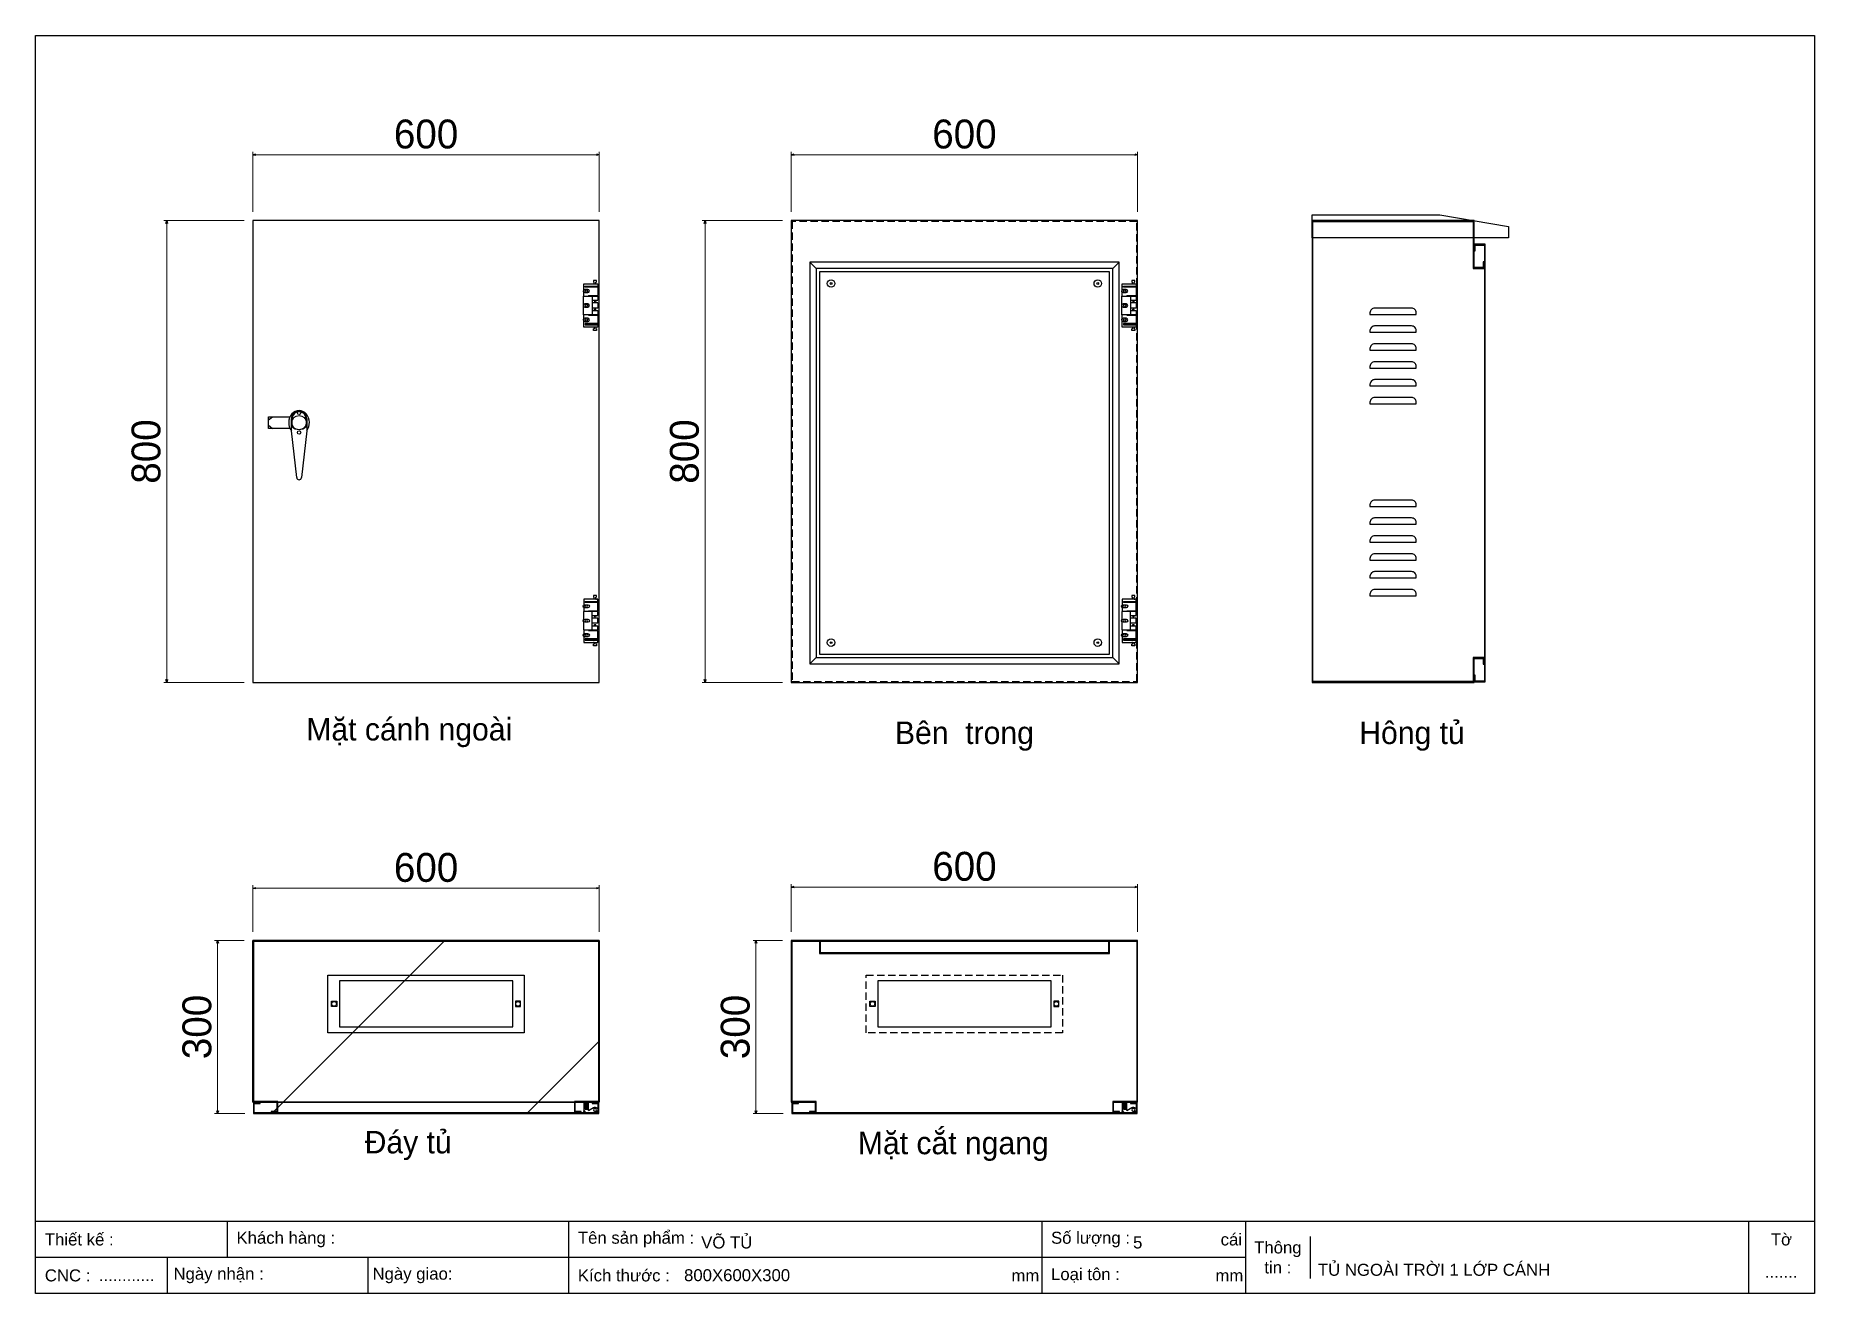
# Model space of a CAD drawing. Header units: millimetres. Extents: x 0 to 3081, y 0 to 2179.
import ezdxf

# ---------------------------------------------------------------- set-up
doc = ezdxf.new("R2010")
doc.units = ezdxf.units.MM
doc.linetypes.add('HIDDENX2', pattern=[19.05, 12.7, -6.35])
doc.layers.add('DIM', color=253, linetype='Continuous')
doc.layers.add('FIRE PROTECTION', color=1, linetype='Continuous')
doc.styles.add('Arial', font='arial.ttf')
doc.dimstyles.new('CNC', dxfattribs={"dimtxt": 50, "dimasz": 5, "dimexe": 5, "dimexo": 15, "dimgap": 10, "dimtad": 1, "dimdec": 0, "dimtxsty": 'Standard', "dimblk": 'OPEN30', "dimcen": 10, "dimclrd": 5, "dimclre": 5, "dimclrt": 3, "dimazin": 3, "dimtfac": 1, "dimtdec": 0, "dimtmove": 0, "dimatfit": 3, "dimldrblk": 'ARCHTICK', "dimlwd": 9, "dimlwe": 9})
pattern_1 = [(225, (-195682.6, 0), (220.97087, -220.97087), [])]

# ---------------------------------------------------------------- blocks, each defined once
blk = doc.blocks.new('*D1')
at = {"color": 0, "linetype": 'ByBlock', "lineweight": -2}
for p, q in [((376.4, 1972.3), (381.4, 1973.6)), ((381.4, 1971), (376.4, 1972.3)), ((376.4, 1972.3), (381.4, 1972.3)), ((971.4, 1973.6), (976.4, 1972.3)), ((976.4, 1972.3), (971.4, 1971)), ((976.4, 1972.3), (971.4, 1972.3))]:
    blk.add_line(p, q, dxfattribs=at)
at = {"layer": 'Defpoints', "color": 0, "transparency": 16777216}
for p in [(976.4, 1972.3), (376.4, 1858.2), (976.4, 1858.2)]:
    blk.add_point(p, dxfattribs=at)
at = {"layer": 'DIM', "color": 5, "lineweight": 9, "transparency": 16777216}
for p, q in [((376.4, 1873.2), (376.4, 1977.3)), ((381.4, 1972.3), (971.4, 1972.3)), ((976.4, 1873.2), (976.4, 1977.3))]:
    blk.add_line(p, q, dxfattribs=at)
at = {"layer": 'DIM', "color": 3, "transparency": 16777216, "insert": (676.4, 2007.8), "char_height": 50, "attachment_point": 5}
blk.add_mtext('600', dxfattribs=at)
blk = doc.blocks.new('_ArchTick')
at = {"color": 0, "const_width": 0.15}
blk.add_lwpolyline([(-0.5, -0.5), (0.5, 0.5)], dxfattribs=at)
blk = doc.blocks.new('_Open30')
at = {"color": 0, "linetype": 'ByBlock', "lineweight": -2}
for p, q in [((-1, 0.27), (0, 0)), ((0, 0), (-1, -0.27)), ((0, 0), (-1, 0))]:
    blk.add_line(p, q, dxfattribs=at)
blk = doc.blocks.new('*D2')
at = {"color": 0, "linetype": 'ByBlock', "lineweight": -2}
for p, q in [((225.8, 1853.2), (227.2, 1858.2)), ((227.2, 1858.2), (228.5, 1853.2)), ((227.2, 1858.2), (227.2, 1853.2)), ((227.2, 1058.2), (225.8, 1063.2)), ((228.5, 1063.2), (227.2, 1058.2)), ((227.2, 1058.2), (227.2, 1063.2))]:
    blk.add_line(p, q, dxfattribs=at)
at = {"layer": 'Defpoints', "color": 0, "transparency": 16777216}
for p in [(376.4, 1858.2), (227.2, 1058.2), (376.4, 1058.2)]:
    blk.add_point(p, dxfattribs=at)
at = {"layer": 'DIM', "color": 5, "lineweight": 9, "transparency": 16777216}
for p, q in [((361.4, 1858.2), (222.2, 1858.2)), ((227.2, 1853.2), (227.2, 1063.2)), ((361.4, 1058.2), (222.2, 1058.2))]:
    blk.add_line(p, q, dxfattribs=at)
at = {"layer": 'DIM', "color": 3, "transparency": 16777216, "insert": (191.6, 1458.2), "char_height": 50, "attachment_point": 5, "rotation": 90}
blk.add_mtext('800', dxfattribs=at)
blk = doc.blocks.new('MS308-2-1')
at = {"color": 1}
for p, q in [((-53, 4.6), (-46, 10)), ((-13.3, -14.2), (-13.3, 6.7)), ((-12.3, 6.7), (-12.3, -6.9)), ((12.3, 6.7), (12.3, -6.9)), ((13.3, 6.7), (13.3, -14.2)), ((-53, -4.6), (-46, -10)), ((-4, -95), (-13.3, -14.2)), ((13.3, -14.2), (4, -95))]:
    blk.add_line(p, q, dxfattribs=at)
blk.add_lwpolyline([(-15.8, -10), (-53, -10), (-53, 10), (-15.8, 10)], dxfattribs=at)
for centre, radius, start, end in [((0, 6.7), 13.3, 0, 180), ((0, 6.7), 12.3, 0, 180), ((0, 5.9), 17.7, 226.184, 313.816), ((0, -95), 4, 180, 0)]:
    blk.add_arc(centre, radius, start, end, dxfattribs=at)
blk.add_ellipse((0, 0), major_axis=(0, 21), ratio=0.857143, start_param=3.972003, end_param=8.594367, dxfattribs=at)
blk = doc.blocks.new('*D3')
at = {"color": 0, "linetype": 'ByBlock', "lineweight": -2}
for p, q in [((1308.9, 1972.3), (1313.9, 1973.6)), ((1313.9, 1971), (1308.9, 1972.3)), ((1308.9, 1972.3), (1313.9, 1972.3)), ((1903.9, 1973.6), (1908.9, 1972.3)), ((1908.9, 1972.3), (1903.9, 1971)), ((1908.9, 1972.3), (1903.9, 1972.3))]:
    blk.add_line(p, q, dxfattribs=at)
at = {"layer": 'Defpoints', "color": 0, "transparency": 16777216}
for p in [(1908.9, 1972.3), (1308.9, 1858.2), (1908.9, 1858.2)]:
    blk.add_point(p, dxfattribs=at)
at = {"layer": 'DIM', "color": 5, "lineweight": 9, "transparency": 16777216}
for p, q in [((1308.9, 1873.2), (1308.9, 1977.3)), ((1313.9, 1972.3), (1903.9, 1972.3)), ((1908.9, 1873.2), (1908.9, 1977.3))]:
    blk.add_line(p, q, dxfattribs=at)
at = {"layer": 'DIM', "color": 3, "transparency": 16777216, "insert": (1608.9, 2007.8), "char_height": 50, "attachment_point": 5}
blk.add_mtext('600', dxfattribs=at)
blk = doc.blocks.new('*D4')
at = {"color": 0, "linetype": 'ByBlock', "lineweight": -2}
for p, q in [((1158.3, 1853.2), (1159.7, 1858.2)), ((1159.7, 1858.2), (1161, 1853.2)), ((1159.7, 1858.2), (1159.7, 1853.2)), ((1159.7, 1058.2), (1158.3, 1063.2)), ((1161, 1063.2), (1159.7, 1058.2)), ((1159.7, 1058.2), (1159.7, 1063.2))]:
    blk.add_line(p, q, dxfattribs=at)
at = {"layer": 'Defpoints', "color": 0, "transparency": 16777216}
for p in [(1308.9, 1858.2), (1159.7, 1058.2), (1308.9, 1058.2)]:
    blk.add_point(p, dxfattribs=at)
at = {"layer": 'DIM', "color": 5, "lineweight": 9, "transparency": 16777216}
for p, q in [((1293.9, 1858.2), (1154.7, 1858.2)), ((1159.7, 1853.2), (1159.7, 1063.2)), ((1293.9, 1058.2), (1154.7, 1058.2))]:
    blk.add_line(p, q, dxfattribs=at)
at = {"layer": 'DIM', "color": 3, "transparency": 16777216, "insert": (1124.1, 1458.2), "char_height": 50, "attachment_point": 5, "rotation": 90}
blk.add_mtext('800', dxfattribs=at)
blk = doc.blocks.new('HL011-1-5')
at = {"color": 1}
for p, q in [((24, 70), (2, 70)), ((21.65, 81), (16.65, 81)), ((16.65, 81), (16.65, 78)), ((17.65, 78), (16.65, 78)), ((17.65, 75), (16.65, 75)), ((17.65, 75), (17.65, 78)), ((21.65, 78), (20.65, 78)), ((20.65, 75), (20.65, 78)), ((20.65, 75), (21.65, 75)), ((21.65, 78), (21.65, 81)), ((8, 54.5), (8, 53.5)), ((8, 54.5), (24, 54.5)), ((14.3, 53.5), (14.3, 21.5)), ((14.3, 46.5), (24, 46.5)), ((24, 42), (14.3, 42)), ((24, 33), (14.3, 33)), ((16.65, 54.5), (16.65, 53.5)), ((17.4, 46.5), (18.15, 44)), ((17.4, 28.5), (18.15, 31)), ((18.15, 44), (20.15, 44)), ((18.15, 31), (20.15, 31)), ((20.9, 46.5), (20.15, 44)), ((20.9, 28.5), (20.15, 31)), ((21.65, 53.5), (21.65, 54.5)), ((24, 5), (2, 5)), ((8, 21.5), (8, 20.5)), ((8, 20.5), (24, 20.5)), ((14.3, 28.5), (24, 28.5)), ((16.65, 20.5), (16.65, 21.5)), ((21.65, 21.5), (21.65, 20.5)), ((17.65, 0), (16.65, 0)), ((16.65, -6), (16.65, -3)), ((17.65, -3), (16.65, -3)), ((21.65, -6), (16.65, -6)), ((17.65, 0), (17.65, -3)), ((20.65, 0), (20.65, -3)), ((20.65, 0), (21.65, 0)), ((21.65, -3), (20.65, -3)), ((21.65, -3), (21.65, -6))]:
    blk.add_line(p, q, dxfattribs=at)
for points in [[(0, 53.5), (0, 75), (24, 75), (24, 54.5)], [(24, 28.5), (24, 21.5), (-1, 21.5), (-1, 53.5), (24, 53.5), (24, 46.5)], [(24, 42), (24, 33)], [(24, 20.5), (24, 0), (0, 0), (0, 21.5)]]:
    blk.add_lwpolyline(points, dxfattribs=at)
for points in [[(2, 71), (24, 71), (24, 69), (2, 69)], [(2, 4), (24, 4), (24, 6), (2, 6)]]:
    blk.add_lwpolyline(points, close=True, dxfattribs=at)
for centre in [(4, 62.5), (4, 37.5), (4, 12.5)]:
    blk.add_circle(centre, 2, dxfattribs=at)
blk = doc.blocks.new('HL011-1-2')
h = blk.add_hatch()
h.set_pattern_fill('ANSI31', color=2, scale=0.5, style=0)
h.paths.add_polyline_path([(6, 12), (2, 12), (2, 0), (6, 0)])
at = {"color": 1}
for p, q in [((3, 18), (0, 13)), ((0, 0), (0, 13)), ((8, 0), (0, 0)), ((19.1, 18), (3, 18)), ((8, 14), (8, 0)), ((8, 14), (16.7, 9))]:
    blk.add_line(p, q, dxfattribs=at)
blk.add_lwpolyline([(1.8, 16), (-1, 16), (-1, 18), (3, 18)], dxfattribs=at)
at = {"color": 2}
blk.add_lwpolyline([(2, 0), (2, 12), (6, 12), (6, 0)], dxfattribs=at)
at = {"color": 1}
blk.add_circle((19.1, 13.2), 2.5, dxfattribs=at)
blk.add_arc((19.1, 13.2), 4.85, 239.9368, 90, dxfattribs=at)
blk = doc.blocks.new('*D5')
at = {"color": 0, "linetype": 'ByBlock', "lineweight": -2}
for p, q in [((376.4, 702), (381.4, 703.3)), ((381.4, 700.7), (376.4, 702)), ((376.4, 702), (381.4, 702)), ((971.4, 703.3), (976.4, 702)), ((976.4, 702), (971.4, 700.7)), ((976.4, 702), (971.4, 702))]:
    blk.add_line(p, q, dxfattribs=at)
at = {"layer": 'Defpoints', "color": 0, "transparency": 16777216}
for p in [(976.4, 702), (376.4, 611.5), (976.4, 611.5)]:
    blk.add_point(p, dxfattribs=at)
at = {"layer": 'DIM', "color": 5, "lineweight": 9, "transparency": 16777216}
for p, q in [((376.4, 626.5), (376.4, 707)), ((381.4, 702), (971.4, 702)), ((976.4, 626.5), (976.4, 707))]:
    blk.add_line(p, q, dxfattribs=at)
at = {"layer": 'DIM', "color": 3, "transparency": 16777216, "insert": (676.4, 737.5), "char_height": 50, "attachment_point": 5}
blk.add_mtext('600', dxfattribs=at)
blk = doc.blocks.new('*D6')
at = {"color": 0, "linetype": 'ByBlock', "lineweight": -2}
for p, q in [((313.9, 606.5), (315.2, 611.5)), ((315.2, 611.5), (316.6, 606.5)), ((315.2, 611.5), (315.2, 606.5)), ((315.2, 311.5), (313.9, 316.5)), ((316.6, 316.5), (315.2, 311.5)), ((315.2, 311.5), (315.2, 316.5))]:
    blk.add_line(p, q, dxfattribs=at)
at = {"layer": 'Defpoints', "color": 0, "transparency": 16777216}
for p in [(376.4, 611.5), (315.2, 311.5), (377.4, 311.5)]:
    blk.add_point(p, dxfattribs=at)
at = {"layer": 'DIM', "color": 5, "lineweight": 9, "transparency": 16777216}
for p, q in [((361.4, 611.5), (310.2, 611.5)), ((315.2, 606.5), (315.2, 316.5)), ((362.4, 311.5), (310.2, 311.5))]:
    blk.add_line(p, q, dxfattribs=at)
at = {"layer": 'DIM', "color": 3, "transparency": 16777216, "insert": (279.7, 461.5), "char_height": 50, "attachment_point": 5, "rotation": 90}
blk.add_mtext('300', dxfattribs=at)
blk = doc.blocks.new('*D7')
at = {"color": 0, "linetype": 'ByBlock', "lineweight": -2}
for p, q in [((1246.4, 606.5), (1247.7, 611.5)), ((1247.7, 611.5), (1249.1, 606.5)), ((1247.7, 611.5), (1247.7, 606.5)), ((1247.7, 311.5), (1246.4, 316.5)), ((1249.1, 316.5), (1247.7, 311.5)), ((1247.7, 311.5), (1247.7, 316.5))]:
    blk.add_line(p, q, dxfattribs=at)
at = {"layer": 'Defpoints', "color": 0, "transparency": 16777216}
for p in [(1308.9, 611.5), (1247.7, 311.5), (1309.9, 311.5)]:
    blk.add_point(p, dxfattribs=at)
at = {"layer": 'DIM', "color": 5, "lineweight": 9, "transparency": 16777216}
for p, q in [((1293.9, 611.5), (1242.7, 611.5)), ((1247.7, 606.5), (1247.7, 316.5)), ((1294.9, 311.5), (1242.7, 311.5))]:
    blk.add_line(p, q, dxfattribs=at)
at = {"layer": 'DIM', "color": 3, "transparency": 16777216, "insert": (1212.2, 461.5), "char_height": 50, "attachment_point": 5, "rotation": 90}
blk.add_mtext('300', dxfattribs=at)
blk = doc.blocks.new('*D8')
at = {"color": 0, "linetype": 'ByBlock', "lineweight": -2}
for p, q in [((1308.9, 703.9), (1313.9, 705.3)), ((1313.9, 702.6), (1308.9, 703.9)), ((1308.9, 703.9), (1313.9, 703.9)), ((1903.9, 705.3), (1908.9, 703.9)), ((1908.9, 703.9), (1903.9, 702.6)), ((1908.9, 703.9), (1903.9, 703.9))]:
    blk.add_line(p, q, dxfattribs=at)
at = {"layer": 'Defpoints', "color": 0, "transparency": 16777216}
for p in [(1908.9, 703.9), (1308.9, 611.5), (1908.9, 611.5)]:
    blk.add_point(p, dxfattribs=at)
at = {"layer": 'DIM', "color": 5, "lineweight": 9, "transparency": 16777216}
for p, q in [((1308.9, 626.5), (1308.9, 708.9)), ((1908.9, 626.5), (1908.9, 708.9)), ((1313.9, 703.9), (1903.9, 703.9))]:
    blk.add_line(p, q, dxfattribs=at)
at = {"layer": 'DIM', "color": 3, "transparency": 16777216, "insert": (1608.9, 739.4), "char_height": 50, "attachment_point": 5}
blk.add_mtext('600', dxfattribs=at)
blk = doc.blocks.new('KHUNG CHUẨN')
at = {"color": 7}
for p, q in [((19889.2, -28535.2), (16919.2, -28535.2)), ((17239.2, -28535.2), (17239.2, -28595.2)), ((17809.2, -28535.2), (17809.2, -28655.2)), ((18599.2, -28535.2), (18599.2, -28655.2)), ((18939.2, -28535.2), (18939.2, -28655.2)), ((19779.2, -28535.2), (19779.2, -28655.2)), ((19047.6, -28560.2), (19047.6, -28630.2)), ((18939.2, -28595.2), (16919.2, -28595.2)), ((17139.2, -28595.2), (17139.2, -28655.2)), ((17474.2, -28595.2), (17474.2, -28655.2))]:
    blk.add_line(p, q, dxfattribs=at)
blk.add_lwpolyline([(16919.2, -26555.2), (19889.2, -26555.2), (19889.2, -28655.2), (16919.2, -28655.2)], close=True, dxfattribs=at)
at = {"color": 2, "char_height": 20, "style": 'Arial'}
for s, insert, width, attachment_point in [('  Thiết kế :', (16919.2, -28565.2), 917.634, 4), ('  Khách hàng :', (17239.2, -28565.2), 917.634, 4), ('  Tên sản phẩm :', (17809.2, -28565.2), 917.634, 4), ('  Số lượng :', (18599.2, -28565.2), 917.634, 4), ('cái', (18897.9, -28565.2), 63.517, 4), ('Thông\\Ptin :', (18993.4, -28595.2), 108.311, 5), ('Tờ', (19834.2, -28565.2), 110, 5), ('  CNC :', (16919.2, -28625.2), 917.634, 4), ('  Ngày nhận :', (17134, -28625.2), 556.651, 4), ('  Ngày giao:', (17466.3, -28625.2), 556.651, 4), ('  Kích thước :', (17809.2, -28625.2), 917.634, 4), ('mm', (18548.6, -28625.2), 73.831, 4), ('  Loại tôn :', (18599.2, -28625.2), 917.634, 4), ('mm', (18889.2, -28625.2), 917.634, 4)]:
    blk.add_mtext(s, dxfattribs=dict(at, insert=insert, width=width, attachment_point=attachment_point))
at = {"color": 3, "style": 'Arial'}
for tag, p in [('#01', (17055.6, -28580.1)), ('#02', (17431.4, -28580.1)), ('#03', (18030.6, -28580.1)), ('#08', (18751.7, -28580.1)), ('#10', (19064.8, -28580.1)), ('#04', (17024.8, -28634.6)), ('#05', (17308.5, -28633)), ('#06', (17632.7, -28633.7)), ('#07', (18002, -28634.7)), ('#09', (18753.8, -28632.6)), ('#11', (19060.3, -28625.7)), ('#12', (19806.5, -28628.9))]:
    blk.add_attdef(tag, p, '', height=20, dxfattribs=at)

msp = doc.modelspace()

# ---------------------------------------------------------------- hatches: boundary and pattern name
at = {"ltscale": 3}
h = msp.add_hatch(dxfattribs=at)
h.set_pattern_fill('ANSI31', color=256, scale=50, style=0)
h.set_pattern_definition([(45, (0, 195682.6), (-220.97087, 220.97087), [])])
h.paths.add_polyline_path([(376.4, 611.5), (976.4, 611.5), (976.4, 331), (376.4, 331)])
h.paths.add_polyline_path([(846.4, 451.5), (846.4, 551.5), (506.4, 551.5), (506.4, 451.5)], flags=16)
h = msp.add_hatch(dxfattribs=at)
h.set_pattern_fill('ANSI31', color=256, scale=50, angle=90, style=0)
h.set_pattern_definition(pattern_1)
h.paths.add_polyline_path([(506.4, 551.5), (846.4, 551.5), (846.4, 451.5), (506.4, 451.5)])
h = msp.add_hatch(dxfattribs=at)
h.set_pattern_fill('ANSI31', color=256, scale=50, angle=90, style=0)
h.set_pattern_definition(pattern_1)
h.paths.add_polyline_path([(975.4, 330.5), (377.4, 330.5), (377.4, 311.5), (975.4, 311.5)])

# ---------------------------------------------------------------- linework, layer by layer
for p, q in [((1340.9, 1786.2), (1351.9, 1775.2)), ((1865.9, 1775.2), (1876.9, 1786.2)), ((1351.9, 1101.2), (1340.9, 1090.2)), ((1865.9, 1101.3), (1876.9, 1090.2))]:
    msp.add_line(p, q, dxfattribs=at)
at = {"color": 7}
for points in [[(376.4, 1058.2), (976.4, 1058.2), (976.4, 1858.2), (376.4, 1858.2)], [(1308.9, 1058.2), (1908.9, 1058.2), (1908.9, 1858.2), (1308.9, 1858.2)], [(2507.6, 1786.7), (2507.6, 1776.7), (2491.6, 1776.7), (2491.6, 1858.2), (2211.1, 1858.2), (2211.1, 1058.2), (2491.6, 1058.2), (2491.6, 1099.7), (2507.6, 1099.7), (2507.6, 1089.7), (2509.1, 1089.7), (2509.1, 1101.2), (2490.1, 1101.2), (2490.1, 1059.7), (2212.6, 1059.7), (2212.6, 1856.7), (2490.1, 1856.7), (2490.1, 1775.2), (2509.1, 1775.2), (2509.1, 1786.7)], [(2493.6, 1805.7), (2493.6, 1815.7), (2509.6, 1815.7), (2509.6, 1060.7), (2493.6, 1060.7), (2493.6, 1070.7), (2492.1, 1070.7), (2492.1, 1059.2), (2511.1, 1059.2), (2511.1, 1817.2), (2492.1, 1817.2), (2492.1, 1805.7)], [(1340.9, 1090.2), (1876.9, 1090.2), (1876.9, 1786.2), (1340.9, 1786.2)], [(1351.9, 1101.2), (1865.9, 1101.2), (1865.9, 1775.2), (1351.9, 1775.2)], [(944.9, 315), (934.9, 315), (934.9, 331), (976.4, 331), (976.4, 611.5), (376.4, 611.5), (376.4, 331), (417.9, 331), (417.9, 315), (407.9, 315), (407.9, 313.5), (419.4, 313.5), (419.4, 332.5), (377.9, 332.5), (377.9, 610), (974.9, 610), (974.9, 332.5), (933.4, 332.5), (933.4, 313.5), (944.9, 313.5)], [(1877.4, 315), (1867.4, 315), (1867.4, 331), (1908.9, 331), (1908.9, 611.5), (1308.9, 611.5), (1308.9, 331), (1350.4, 331), (1350.4, 315), (1340.4, 315), (1340.4, 313.5), (1351.9, 313.5), (1351.9, 332.5), (1310.4, 332.5), (1310.4, 610), (1907.4, 610), (1907.4, 332.5), (1865.9, 332.5), (1865.9, 313.5), (1877.4, 313.5)], [(506.4, 551.5), (846.4, 551.5), (846.4, 451.5), (506.4, 451.5)], [(963.9, 329), (973.9, 329), (973.9, 313), (378.9, 313), (378.9, 329), (388.9, 329), (388.9, 330.5), (377.4, 330.5), (377.4, 311.5), (975.4, 311.5), (975.4, 330.5), (963.9, 330.5)], [(1896.4, 329), (1906.4, 329), (1906.4, 313), (1311.4, 313), (1311.4, 329), (1321.4, 329), (1321.4, 330.5), (1309.9, 330.5), (1309.9, 311.5), (1907.9, 311.5), (1907.9, 330.5), (1896.4, 330.5)]]:
    msp.add_lwpolyline(points, close=True, dxfattribs=at)
at = {"color": 7, "linetype": 'HIDDENX2'}
for points in [[(1310.4, 1059.7), (1907.4, 1059.7), (1907.4, 1856.7), (1310.4, 1856.7)], [(1438.9, 551.5), (1778.9, 551.5), (1778.9, 451.5), (1438.9, 451.5)]]:
    msp.add_lwpolyline(points, close=True, dxfattribs=at)
at = {"color": 1}
for points in [[(1357.9, 1107.2), (1859.9, 1107.2), (1859.9, 1769.2), (1357.9, 1769.2)], [(1858.4, 610), (1858.4, 590), (1359.4, 590), (1359.4, 610), (1357.9, 610), (1357.9, 588.5), (1859.9, 588.5), (1859.9, 610)]]:
    msp.add_lwpolyline(points, close=True, dxfattribs=at)
at = {"color": 2}
for points in [[(951.1, 1738.9, 1), (951.1, 1733.4), (956.6, 1733.4, 1), (956.6, 1738.9)], [(1883.6, 1738.9, 1), (1883.6, 1733.4), (1889.1, 1733.4, 1), (1889.1, 1738.9)], [(951.1, 1713.9, 1), (951.1, 1708.4), (956.6, 1708.4, 1), (956.6, 1713.9)], [(1883.6, 1713.9, 1), (1883.6, 1708.4), (1889.1, 1708.4, 1), (1889.1, 1713.9)], [(2383.4, 1706.7), (2319.4, 1706.7, 0.414214), (2311.4, 1698.7), (2311.4, 1695.7), (2391.4, 1695.7), (2391.4, 1698.7, 0.414214)], [(951.1, 1688.9, 1), (951.1, 1683.4), (956.6, 1683.4, 1), (956.6, 1688.9)], [(1883.6, 1688.9, 1), (1883.6, 1683.4), (1889.1, 1683.4, 1), (1889.1, 1688.9)], [(2383.4, 1675.7), (2319.4, 1675.7, 0.414214), (2311.4, 1667.7), (2311.4, 1664.7), (2391.4, 1664.7), (2391.4, 1667.7, 0.414214)], [(2383.4, 1644.7), (2319.4, 1644.7, 0.414214), (2311.4, 1636.7), (2311.4, 1633.7), (2391.4, 1633.7), (2391.4, 1636.7, 0.414214)], [(2383.4, 1613.7), (2319.4, 1613.7, 0.414214), (2311.4, 1605.7), (2311.4, 1602.7), (2391.4, 1602.7), (2391.4, 1605.7, 0.414214)], [(2383.4, 1582.7), (2319.4, 1582.7, 0.414214), (2311.4, 1574.7), (2311.4, 1571.7), (2391.4, 1571.7), (2391.4, 1574.7, 0.414214)], [(2383.4, 1551.7), (2319.4, 1551.7, 0.414214), (2311.4, 1543.7), (2311.4, 1540.7), (2391.4, 1540.7), (2391.4, 1543.7, 0.414214)], [(2383.4, 1374.2), (2319.4, 1374.2, 0.414214), (2311.4, 1366.2), (2311.4, 1363.2), (2391.4, 1363.2), (2391.4, 1366.2, 0.414214)], [(2383.4, 1343.2), (2319.4, 1343.2, 0.414214), (2311.4, 1335.2), (2311.4, 1332.2), (2391.4, 1332.2), (2391.4, 1335.2, 0.414214)], [(2383.4, 1312.2), (2319.4, 1312.2, 0.414214), (2311.4, 1304.2), (2311.4, 1301.2), (2391.4, 1301.2), (2391.4, 1304.2, 0.414214)], [(2383.4, 1281.2), (2319.4, 1281.2, 0.414214), (2311.4, 1273.2), (2311.4, 1270.2), (2391.4, 1270.2), (2391.4, 1273.2, 0.414214)], [(2383.4, 1250.2), (2319.4, 1250.2, 0.414214), (2311.4, 1242.2), (2311.4, 1239.2), (2391.4, 1239.2), (2391.4, 1242.2, 0.414214)], [(2383.4, 1219.2), (2319.4, 1219.2, 0.414214), (2311.4, 1211.2), (2311.4, 1208.2), (2391.4, 1208.2), (2391.4, 1211.2, 0.414214)], [(951.1, 1187.4, -1), (951.1, 1192.9), (956.6, 1192.9, -1), (956.6, 1187.4)], [(1883.6, 1187.4, -1), (1883.6, 1192.9), (1889.1, 1192.9, -1), (1889.1, 1187.4)], [(951.1, 1162.4, -1), (951.1, 1167.9), (956.6, 1167.9, -1), (956.6, 1162.4)], [(951.1, 1137.4, -1), (951.1, 1142.9), (956.6, 1142.9, -1), (956.6, 1137.4)], [(1883.6, 1162.4, -1), (1883.6, 1167.9), (1889.1, 1167.9, -1), (1889.1, 1162.4)], [(1883.6, 1137.4, -1), (1883.6, 1142.9), (1889.1, 1142.9, -1), (1889.1, 1137.4)]]:
    msp.add_lwpolyline(points, format="xyb", close=True, dxfattribs=at)
at = {"ltscale": 3}
for points in [[(376.4, 611.5), (976.4, 611.5), (976.4, 331), (376.4, 331)], [(975.4, 330.5), (377.4, 330.5), (377.4, 311.5), (975.4, 311.5)]]:
    msp.add_lwpolyline(points, close=True, dxfattribs=at)
at = {"color": 2, "ltscale": 3}
for points in [[(526.4, 461.5), (826.4, 461.5), (826.4, 541.5), (526.4, 541.5)], [(1458.9, 461.5), (1758.9, 461.5), (1758.9, 541.5), (1458.9, 541.5)]]:
    msp.add_lwpolyline(points, close=True, dxfattribs=at)
at = {"color": 2}
for points in [[(521.6, 497), (512.6, 497), (512.6, 506), (521.6, 506)], [(831.1, 497), (840.1, 497), (840.1, 506), (831.1, 506)], [(1454.1, 497), (1445.1, 497), (1445.1, 506), (1454.1, 506)], [(1763.6, 497), (1772.6, 497), (1772.6, 506), (1763.6, 506)]]:
    msp.add_lwpolyline(points, close=True, dxfattribs=at)
at = {"color": 2, "ltscale": 3}
for centre in [(1377.9, 1749.2), (1839.9, 1749.2), (1377.9, 1127.2), (1839.9, 1127.2)]:
    msp.add_circle(centre, 6.5, dxfattribs=at)
at = {"color": 2}
for centre, radius in [((1377.9, 1749.2), 1.5), ((1839.9, 1749.2), 1.5), ((456.4, 1508.2), 12.5), ((456.4, 1525.2), 3), ((456.4, 1491.2), 3), ((1377.9, 1127.2), 1.5), ((1839.9, 1127.2), 1.5)]:
    msp.add_circle(centre, radius, dxfattribs=at)
at = {"color": 7}
for centre in [(517.1, 501.5), (835.6, 501.5), (1449.6, 501.5), (1768.1, 501.5)]:
    msp.add_circle(centre, 4, dxfattribs=at)
at = {"layer": 'FIRE PROTECTION', "linetype": 'Continuous'}
msp.add_lwpolyline([(2551.1, 1828.2), (2211.1, 1828.2), (2211.1, 1868.2), (2432.3, 1868.2), (2551.1, 1848.2)], close=True, dxfattribs=at)

# ---------------------------------------------------------------- block references
at = {"color": 3, "xscale": 1.037443690802319, "yscale": 1.037443690802319, "zscale": 1.037443690802319}
msp.add_blockref('KHUNG CHUẨN', (-17552.8, 29728.1), dxfattribs=at).add_auto_attribs({'#03': 'VÕ TỦ', '#07': '800X600X300', '#08': '5', '#11': 'TỦ NGOÀI TRỜI 1 LỚP CÁNH', '#04': '............', '#12': '.......'})
at = {"color": 7}
for name, p in [('HL011-1-5', (949.9, 1673.7)), ('HL011-1-5', (1882.4, 1673.7)), ('MS308-2-1', (456.4, 1508.2))]:
    msp.add_blockref(name, p, dxfattribs=at)
at = {"color": 7, "xscale": -1, "rotation": 180}
for name, p in [('HL011-1-5', (949.9, 1202.7)), ('HL011-1-5', (1882.4, 1202.7)), ('HL011-1-2', (949.9, 331)), ('HL011-1-2', (1882.4, 331))]:
    msp.add_blockref(name, p, dxfattribs=at)

# ---------------------------------------------------------------- texts
at = {"color": 2, "char_height": 39, "attachment_point": 5}
for s, insert, width in [('Mặt cánh ngoài', (647.3, 971.3), 625), ('Bên  trong', (1608.9, 965.2), 775), ('Hông tủ', (2384.2, 965.2), 775), ('Đáy tủ', (645.4, 256.2), 775), ('Mặt cắt ngang', (1589.6, 254.7), 775)]:
    msp.add_mtext(s, dxfattribs=dict(at, insert=insert, width=width))

# ---------------------------------------------------------------- dimensions: what is measured, and where the dimension line sits
at = {"layer": 'DIM', "color": 7}
for base, p1, p2, picture, middle in [((976.4, 1972.3), (376.4, 1858.2), (976.4, 1858.2), '*D1', (676.4, 2007.8)), ((1908.9, 1972.3), (1308.9, 1858.2), (1908.9, 1858.2), '*D3', (1608.9, 2007.8))]:
    dim = msp.add_linear_dim(base=base, p1=p1, p2=p2, dimstyle='CNC', dxfattribs=at)
    dim.commit()
    dim.dimension.update_dxf_attribs({"geometry": picture, "text_midpoint": middle})
for base, p1, p2, picture, middle in [((227.2, 1058.2), (376.4, 1858.2), (376.4, 1058.2), '*D2', (191.6, 1458.2)), ((1159.7, 1058.2), (1308.9, 1858.2), (1308.9, 1058.2), '*D4', (1124.1, 1458.2))]:
    dim = msp.add_linear_dim(base=base, p1=p1, p2=p2, angle=90, dimstyle='CNC', dxfattribs=at)
    dim.commit()
    dim.dimension.update_dxf_attribs({"geometry": picture, "text_midpoint": middle})
at = {"layer": 'DIM', "color": 2}
for base, p1, p2, picture, middle in [((976.4, 702), (376.4, 611.5), (976.4, 611.5), '*D5', (676.4, 737.5)), ((1908.9, 703.9), (1308.9, 611.5), (1908.9, 611.5), '*D8', (1608.9, 739.4))]:
    dim = msp.add_linear_dim(base=base, p1=p1, p2=p2, dimstyle='CNC', dxfattribs=at)
    dim.commit()
    dim.dimension.update_dxf_attribs({"geometry": picture, "text_midpoint": middle})
for base, p1, p2, picture, middle in [((315.2, 311.5), (376.4, 611.5), (377.4, 311.5), '*D6', (279.7, 461.5)), ((1247.7, 311.5), (1308.9, 611.5), (1309.9, 311.5), '*D7', (1212.2, 461.5))]:
    dim = msp.add_linear_dim(base=base, p1=p1, p2=p2, angle=90, dimstyle='CNC', dxfattribs=at)
    dim.commit()
    dim.dimension.update_dxf_attribs({"geometry": picture, "text_midpoint": middle})

doc.saveas('drawing.dxf')
